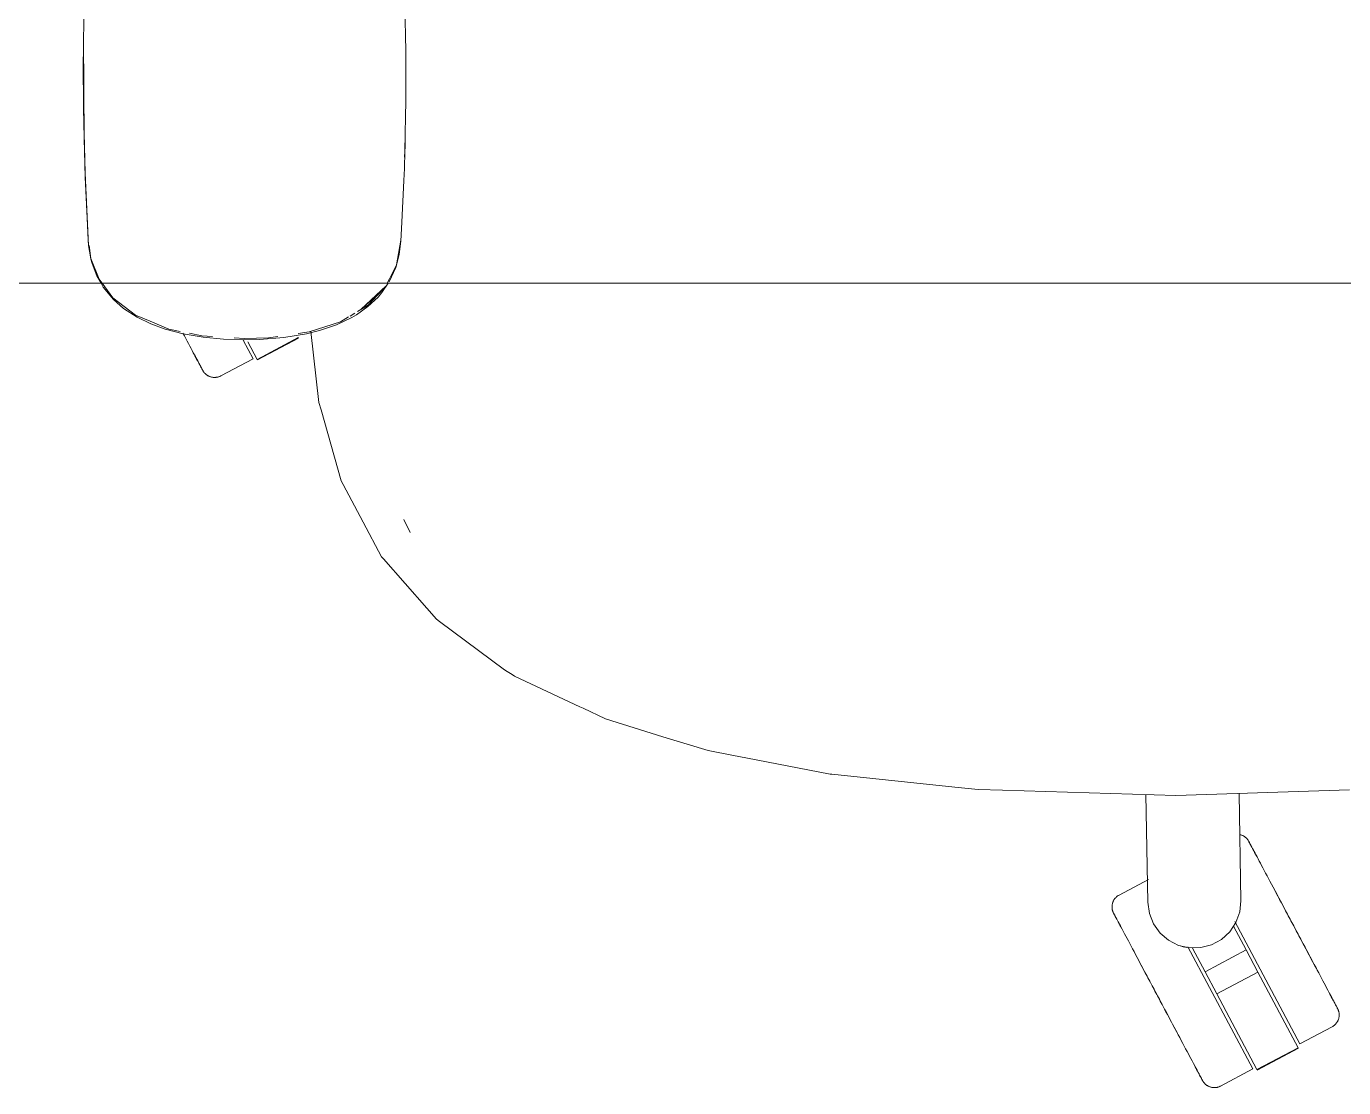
# Model space of a CAD drawing. Header units: millimetres. Extents: x 155927 to 295199, y -4084 to 97293.
# Drawn here: x 163285.5 to 163681.5, y 20995 to 21313.8 of the extents above; entities that cross this region are included whole.
import ezdxf

# ---------------------------------------------------------------- set-up
doc = ezdxf.new("R2010")
doc.units = ezdxf.units.MM
doc.header["$MEASUREMENT"] = 0
doc.layers.add('G-IMPT', color=8, linetype='CONTINUOUS', lineweight=9)
doc.layers.add('I-FURN', color=8, linetype='CONTINUOUS', lineweight=9)

msp = doc.modelspace()

# ---------------------------------------------------------------- linework, layer by layer
at = {"layer": 'G-IMPT'}
for p, q in [((163399.51, 21311.5), (163399.21, 21323.8)), ((163302.74, 21310.14), (163302.91, 21318.56)), ((163302.74, 21310.14), (163302.65, 21299.34)), ((163302.74, 21310.14), (163302.7, 21289.95)), ((163302.74, 21310.14), (163302.86, 21280.12)), ((163399.51, 21311.5), (163399.58, 21306.03)), ((163399.59, 21291.31), (163399.58, 21306.03)), ((163302.86, 21280.12), (163302.65, 21299.34)), ((163302.7, 21289.95), (163302.86, 21280.12)), ((163302.7, 21289.95), (163303.2, 21268.56)), ((163302.7, 21289.95), (163303.16, 21269.77)), ((163302.73, 21289.95), (163302.72, 21287.92)), ((163302.72, 21287.92), (163302.79, 21286.01)), ((163399.53, 21286.8), (163399.59, 21291.31)), ((163399.53, 21286.8), (163399.16, 21271.13)), ((163302.86, 21280.12), (163303.2, 21268.56)), ((163399.36, 21280.08), (163399.36, 21277.86)), ((163399.21, 21274.53), (163399.36, 21277.86)), ((163303.2, 21268.56), (163303.16, 21269.77)), ((163303.16, 21269.77), (163304.25, 21247.98)), ((163303.16, 21269.77), (163304.13, 21249.59)), ((163303.2, 21268.56), (163304.25, 21247.98)), ((163399.16, 21271.13), (163399.03, 21267.59)), ((163398.42, 21255.03), (163399.03, 21267.59)), ((163398.42, 21255.03), (163398.13, 21249.36)), ((163304.25, 21247.98), (163304.13, 21249.59)), ((163396.76, 21242.24), (163398.13, 21249.59)), ((163398.13, 21249.36), (163397.63, 21245.35)), ((163304.25, 21247.98), (163304.5, 21246.33)), ((163304.96, 21244.12), (163304.38, 21247.97)), ((163304.94, 21243.94), (163304.5, 21246.33)), ((163397.63, 21245.35), (163396.57, 21241.4)), ((163304.94, 21243.94), (163305.31, 21242.59)), ((163304.96, 21244.12), (163307.37, 21237.92)), ((163306.71, 21238.95), (163305.31, 21242.59)), ((163394.58, 21237.08), (163396.57, 21241.4)), ((163394.66, 21237.98), (163396.76, 21242.24)), ((163306.71, 21238.95), (163307.98, 21236.71)), ((163307.37, 21237.92), (163308.27, 21236.71)), ((163307.98, 21236.71), (163308.66, 21235.52)), ((163308.27, 21236.71), (163311.54, 21232.3)), ((163394.33, 21236.71), (163392.38, 21233.86)), ((163394.66, 21237.98), (163394.03, 21236.71)), ((163308.66, 21235.52), (163311.74, 21231.78)), ((163386.17, 21228.84), (163393.56, 21235.75)), ((163387.79, 21230.26), (163391.32, 21233.33)), ((163391.24, 21232.53), (163388.2, 21229.67)), ((163388.25, 21230.04), (163393.56, 21235.75)), ((163391.24, 21232.53), (163392.38, 21233.86)), ((163393.56, 21235.75), (163391.32, 21233.33)), ((163311.54, 21232.3), (163318.33, 21227.08)), ((163314.78, 21229.11), (163311.74, 21231.78)), ((163318.83, 21226.46), (163314.78, 21229.11)), ((163388.2, 21229.67), (163384.74, 21227.22)), ((163385.1, 21228.15), (163388.25, 21230.04)), ((163386.17, 21228.84), (163387.64, 21230.12)), ((163318.33, 21227.08), (163322.72, 21225.24)), ((163318.83, 21226.46), (163322.9, 21224.47)), ((163328.35, 21222.91), (163322.72, 21225.24)), ((163327.23, 21222.89), (163322.9, 21224.47)), ((163370.56, 21222.04), (163379.95, 21225.07)), ((163378.73, 21224.21), (163383.37, 21226.42)), ((163379.95, 21225.07), (163382.4, 21226.54)), ((163382.87, 21226.82), (163384.31, 21227.68)), ((163383.37, 21226.42), (163384.74, 21227.22)), ((163327.23, 21222.89), (163332.71, 21221.46)), ((163328.35, 21222.91), (163331.81, 21222.2)), ((163338.65, 21220.46), (163332.71, 21221.46)), ((163334.56, 21221.64), (163338.31, 21220.87)), ((163338.31, 21220.87), (163341.51, 21220.68)), ((163358.3, 21220.32), (163361.08, 21220.71)), ((163369.72, 21221.49), (163362.96, 21220.38)), ((163367.27, 21221.58), (163370.56, 21222.04)), ((163373.64, 21222.47), (163369.72, 21221.49)), ((163371.06, 21222.16), (163373.48, 21200.89)), ((163373.64, 21222.47), (163378.73, 21224.21)), ((163338.65, 21220.46), (163344.8, 21219.89)), ((163351.13, 21219.71), (163344.8, 21219.89)), ((163348.03, 21220.28), (163351.13, 21220.09)), ((163358.3, 21220.32), (163351.13, 21220.09)), ((163355.64, 21219.8), (163351.13, 21219.71)), ((163355.64, 21219.8), (163362.96, 21220.38)), ((163374.12, 21198.63), (163373.48, 21200.89)), ((163374.12, 21198.63), (163380.12, 21177.28)), ((163380.12, 21177.28), (163380.72, 21176.17)), ((163380.72, 21176.17), (163386.73, 21164.93)), ((163399.75, 21164.09), (163398.97, 21165.69)), ((163400.92, 21161.8), (163398.97, 21165.69)), ((163386.73, 21164.93), (163392.31, 21154.49)), ((163400.92, 21161.8), (163399.75, 21164.09)), ((163392.9, 21153.83), (163392.31, 21154.49)), ((163405.92, 21139.04), (163392.9, 21153.83)), ((163405.92, 21139.04), (163408.79, 21135.78)), ((163409.76, 21135.06), (163408.79, 21135.78)), ((163429.25, 21120.49), (163409.76, 21135.06)), ((163429.25, 21120.49), (163430.02, 21120.03)), ((163430.02, 21120.03), (163431.6, 21119.09)), ((163432.31, 21118.66), (163431.6, 21119.09)), ((163432.31, 21118.66), (163451.95, 21109.4)), ((163451.95, 21109.4), (163452.87, 21108.97)), ((163459.63, 21105.78), (163452.87, 21108.97)), ((163459.63, 21105.78), (163476.9, 21100.45)), ((163476.9, 21100.45), (163490.51, 21096.26)), ((163490.51, 21096.26), (163498.11, 21094.8)), ((163501.78, 21094.1), (163498.11, 21094.8)), ((163501.78, 21094.1), (163527.16, 21089.23)), ((163527.62, 21089.14), (163527.16, 21089.23)), ((163527.62, 21089.14), (163564.61, 21085.32)), ((163564.61, 21085.32), (163571.68, 21084.59)), ((163578.94, 21084.36), (163571.68, 21084.59)), ((163631.1, 21082.75), (163578.94, 21084.36)), ((163683.28, 21084.45), (163631.1, 21082.75))]:
    msp.add_line(p, q, dxfattribs=at)
at = {"layer": 'I-FURN'}
for p, q in [((164331.14, 21236.71), (162931.14, 21236.71)), ((162931.14, 21236.71), (164331.14, 21236.71)), ((163332.6, 21221.68), (163333.04, 21220.85)), ((163333.04, 21220.85), (163333.46, 21220.05)), ((163333.46, 21220.05), (163333.87, 21219.28)), ((163333.87, 21219.28), (163334.27, 21218.53)), ((163334.27, 21218.53), (163334.66, 21217.81)), ((163334.66, 21217.81), (163335.03, 21217.11)), ((163335.03, 21217.11), (163335.38, 21216.45)), ((163353.67, 21213.99), (163350.68, 21219.62)), ((163354.9, 21213.81), (163352.09, 21219.1)), ((163367.26, 21220.38), (163354.9, 21213.81)), ((163354.99, 21213.64), (163367.35, 21220.21)), ((163367.21, 21220.48), (163367.26, 21220.38)), ((163335.38, 21216.45), (163335.72, 21215.81)), ((163335.72, 21215.81), (163336.04, 21215.21)), ((163336.2, 21214.9), (163335.89, 21215.49)), ((163336.04, 21215.21), (163336.34, 21214.64)), ((163336.49, 21214.35), (163336.2, 21214.9)), ((163336.34, 21214.64), (163336.62, 21214.11)), ((163336.77, 21213.83), (163336.49, 21214.35)), ((163336.62, 21214.11), (163336.89, 21213.61)), ((163337.03, 21213.35), (163336.77, 21213.83)), ((163336.89, 21213.61), (163337.14, 21213.14)), ((163337.26, 21212.9), (163337.03, 21213.35)), ((163337.14, 21213.14), (163337.37, 21212.71)), ((163337.48, 21212.49), (163337.26, 21212.9)), ((163337.37, 21212.71), (163337.57, 21212.32)), ((163343.99, 21208.84), (163353.67, 21213.99)), ((163337.68, 21212.12), (163337.48, 21212.49)), ((163337.57, 21212.32), (163337.76, 21211.96)), ((163337.86, 21211.79), (163337.68, 21212.12)), ((163337.76, 21211.96), (163337.93, 21211.64)), ((163338.01, 21211.49), (163337.86, 21211.79)), ((163337.93, 21211.64), (163338.08, 21211.37)), ((163338.15, 21211.23), (163338.01, 21211.49)), ((163338.08, 21211.37), (163338.21, 21211.12)), ((163338.27, 21211.01), (163338.15, 21211.23)), ((163338.21, 21211.12), (163338.32, 21210.92)), ((163338.36, 21210.83), (163338.27, 21211.01)), ((163338.32, 21210.92), (163338.4, 21210.76)), ((163338.44, 21210.69), (163338.36, 21210.83)), ((163338.4, 21210.76), (163338.47, 21210.64)), ((163338.49, 21210.59), (163338.44, 21210.69)), ((163338.47, 21210.64), (163338.51, 21210.56)), ((163338.52, 21210.53), (163338.49, 21210.59)), ((163338.51, 21210.56), (163338.53, 21210.52)), ((163338.54, 21210.51), (163338.52, 21210.53)), ((163338.53, 21210.52), (163338.54, 21210.51)), ((163338.56, 21210.47), (163338.54, 21210.51)), ((163338.64, 21210.33), (163338.56, 21210.47)), ((163338.72, 21210.2), (163338.64, 21210.33)), ((163338.81, 21210.06), (163338.72, 21210.2)), ((163338.91, 21209.93), (163338.81, 21210.06)), ((163339.01, 21209.81), (163338.91, 21209.93)), ((163339.12, 21209.69), (163339.01, 21209.81)), ((163339.23, 21209.57), (163339.12, 21209.69)), ((163339.34, 21209.46), (163339.23, 21209.57)), ((163339.46, 21209.35), (163339.34, 21209.46)), ((163339.59, 21209.25), (163339.46, 21209.35)), ((163339.72, 21209.15), (163339.59, 21209.25)), ((163339.85, 21209.06), (163339.72, 21209.15)), ((163339.98, 21208.97), (163339.85, 21209.06)), ((163340.12, 21208.89), (163339.98, 21208.97)), ((163340.26, 21208.81), (163340.12, 21208.89)), ((163340.41, 21208.74), (163340.26, 21208.81)), ((163340.56, 21208.68), (163340.41, 21208.74)), ((163340.71, 21208.62), (163340.56, 21208.68)), ((163343.55, 21208.64), (163343.39, 21208.59)), ((163343.7, 21208.7), (163343.55, 21208.64)), ((163343.84, 21208.77), (163343.7, 21208.7)), ((163343.99, 21208.84), (163343.84, 21208.77)), ((163340.86, 21208.57), (163340.71, 21208.62)), ((163341.01, 21208.52), (163340.86, 21208.57)), ((163341.17, 21208.48), (163341.01, 21208.52)), ((163341.33, 21208.45), (163341.17, 21208.48)), ((163341.49, 21208.42), (163341.33, 21208.45)), ((163341.65, 21208.4), (163341.49, 21208.42)), ((163341.81, 21208.38), (163341.65, 21208.4)), ((163341.97, 21208.37), (163341.81, 21208.38)), ((163342.13, 21208.37), (163341.97, 21208.37)), ((163342.29, 21208.38), (163342.13, 21208.37)), ((163342.45, 21208.39), (163342.29, 21208.38)), ((163342.61, 21208.41), (163342.45, 21208.39)), ((163342.77, 21208.43), (163342.61, 21208.41)), ((163342.93, 21208.46), (163342.77, 21208.43)), ((163343.09, 21208.5), (163342.93, 21208.46)), ((163343.24, 21208.54), (163343.09, 21208.5)), ((163343.39, 21208.59), (163343.24, 21208.54)), ((163622.64, 21050.69), (163622.07, 21083.03)), ((163650.06, 21083.37), (163650.62, 21051.18)), ((163650.33, 21071.05), (163650.49, 21071.01)), ((163650.49, 21071.01), (163650.64, 21070.97)), ((163650.64, 21070.97), (163650.79, 21070.91)), ((163650.79, 21070.91), (163650.94, 21070.86)), ((163650.94, 21070.86), (163651.09, 21070.79)), ((163651.09, 21070.79), (163651.24, 21070.72)), ((163651.24, 21070.72), (163651.38, 21070.64)), ((163651.38, 21070.64), (163651.52, 21070.56)), ((163651.52, 21070.56), (163651.65, 21070.48)), ((163651.65, 21070.48), (163651.79, 21070.38)), ((163651.79, 21070.38), (163651.91, 21070.29)), ((163651.91, 21070.29), (163652.04, 21070.18)), ((163652.04, 21070.18), (163652.16, 21070.07)), ((163652.16, 21070.07), (163652.27, 21069.96)), ((163652.27, 21069.96), (163652.38, 21069.85)), ((163652.38, 21069.85), (163652.49, 21069.72)), ((163652.49, 21069.72), (163652.59, 21069.6)), ((163652.59, 21069.6), (163652.69, 21069.47)), ((163652.69, 21069.47), (163652.78, 21069.34)), ((163652.78, 21069.34), (163652.86, 21069.2)), ((163652.86, 21069.2), (163652.94, 21069.06)), ((163652.94, 21069.06), (163652.97, 21069.02)), ((163652.97, 21069.02), (163652.98, 21069)), ((163652.99, 21068.97), (163652.97, 21069.02)), ((163652.97, 21069.02), (163652.97, 21069.02)), ((163652.98, 21069), (163653.01, 21068.94)), ((163653.03, 21068.89), (163652.99, 21068.97)), ((163653.01, 21068.94), (163653.06, 21068.84)), ((163653.1, 21068.77), (163653.03, 21068.89)), ((163653.06, 21068.84), (163653.14, 21068.7)), ((163653.18, 21068.61), (163653.1, 21068.77)), ((163653.14, 21068.7), (163653.23, 21068.52)), ((163653.29, 21068.41), (163653.18, 21068.61)), ((163653.23, 21068.52), (163653.35, 21068.3)), ((163653.42, 21068.17), (163653.29, 21068.41)), ((163653.35, 21068.3), (163653.49, 21068.04)), ((163653.57, 21067.89), (163653.42, 21068.17)), ((163653.49, 21068.04), (163653.64, 21067.75)), ((163653.74, 21067.57), (163653.57, 21067.89)), ((163653.64, 21067.75), (163653.82, 21067.41)), ((163653.93, 21067.21), (163653.74, 21067.57)), ((163653.82, 21067.41), (163654.02, 21067.04)), ((163654.14, 21066.82), (163653.93, 21067.21)), ((163654.02, 21067.04), (163654.24, 21066.63)), ((163654.36, 21066.39), (163654.14, 21066.82)), ((163654.24, 21066.63), (163654.48, 21066.18)), ((163654.61, 21065.93), (163654.36, 21066.39)), ((163654.48, 21066.18), (163654.73, 21065.7)), ((163654.88, 21065.42), (163654.61, 21065.93)), ((163654.73, 21065.7), (163655.01, 21065.18)), ((163655.16, 21064.89), (163654.88, 21065.42)), ((163655.01, 21065.18), (163655.3, 21064.63)), ((163655.47, 21064.32), (163655.16, 21064.89)), ((163655.3, 21064.63), (163655.61, 21064.05)), ((163655.79, 21063.72), (163655.47, 21064.32)), ((163656.12, 21063.08), (163655.79, 21063.72)), ((163656.48, 21062.42), (163656.12, 21063.08)), ((163656.84, 21061.73), (163656.48, 21062.42)), ((163657.23, 21061), (163656.84, 21061.73)), ((163657.63, 21060.25), (163657.23, 21061)), ((163658.04, 21059.48), (163657.63, 21060.25)), ((163658.47, 21058.68), (163658.04, 21059.48)), ((163658.9, 21057.85), (163658.47, 21058.68)), ((163622.86, 21057.58), (163614.02, 21052.88)), ((163659.35, 21057.01), (163658.9, 21057.85)), ((163659.82, 21056.14), (163659.35, 21057.01)), ((163660.29, 21055.25), (163659.82, 21056.14)), ((163660.77, 21054.35), (163660.29, 21055.25)), ((163660.51, 21054.84), (163660.99, 21053.92)), ((163661.26, 21053.42), (163660.77, 21054.35)), ((163611.95, 21050.08), (163611.99, 21050.24)), ((163611.99, 21050.24), (163612.03, 21050.4)), ((163612.03, 21050.4), (163612.07, 21050.55)), ((163612.07, 21050.55), (163612.12, 21050.7)), ((163612.12, 21050.7), (163612.18, 21050.86)), ((163612.18, 21050.86), (163612.25, 21051)), ((163612.25, 21051), (163612.32, 21051.15)), ((163612.32, 21051.15), (163612.39, 21051.29)), ((163612.39, 21051.29), (163612.47, 21051.43)), ((163612.47, 21051.43), (163612.56, 21051.56)), ((163612.56, 21051.56), (163612.65, 21051.7)), ((163612.65, 21051.7), (163612.75, 21051.82)), ((163612.75, 21051.82), (163612.86, 21051.95)), ((163612.86, 21051.95), (163612.96, 21052.07)), ((163612.96, 21052.07), (163613.08, 21052.18)), ((163613.08, 21052.18), (163613.19, 21052.3)), ((163613.19, 21052.3), (163613.31, 21052.4)), ((163613.31, 21052.4), (163613.44, 21052.5)), ((163613.44, 21052.5), (163613.57, 21052.6)), ((163613.57, 21052.6), (163613.7, 21052.69)), ((163613.7, 21052.69), (163613.84, 21052.78)), ((163613.84, 21052.78), (163613.98, 21052.86)), ((163613.98, 21052.86), (163614.02, 21052.88)), ((163623.1, 21047.35), (163622.64, 21050.69)), ((163650.62, 21051.18), (163650.27, 21047.82)), ((163660.99, 21053.92), (163661.49, 21052.99)), ((163661.76, 21052.49), (163661.26, 21053.42)), ((163661.49, 21052.99), (163661.99, 21052.05)), ((163662.26, 21051.53), (163661.76, 21052.49)), ((163661.99, 21052.05), (163662.5, 21051.09)), ((163662.78, 21050.57), (163662.26, 21051.53)), ((163662.5, 21051.09), (163663.01, 21050.12)), ((163663.29, 21049.6), (163662.78, 21050.57)), ((163611.88, 21049.44), (163611.89, 21049.61)), ((163611.88, 21049.28), (163611.88, 21049.44)), ((163611.88, 21049.12), (163611.88, 21049.28)), ((163611.89, 21048.96), (163611.88, 21049.12)), ((163611.89, 21049.61), (163611.9, 21049.77)), ((163611.91, 21048.8), (163611.89, 21048.96)), ((163611.9, 21049.77), (163611.92, 21049.93)), ((163611.93, 21048.64), (163611.91, 21048.8)), ((163611.92, 21049.93), (163611.95, 21050.08)), ((163611.97, 21048.48), (163611.93, 21048.64)), ((163612, 21048.33), (163611.97, 21048.48)), ((163612.04, 21048.17), (163612, 21048.33)), ((163612.09, 21048.02), (163612.04, 21048.17)), ((163612.15, 21047.87), (163612.09, 21048.02)), ((163612.21, 21047.72), (163612.15, 21047.87)), ((163612.28, 21047.57), (163612.21, 21047.72)), ((163612.35, 21047.43), (163612.28, 21047.57)), ((163612.35, 21047.42), (163612.35, 21047.43)), ((163612.35, 21047.43), (163612.36, 21047.41)), ((163612.37, 21047.38), (163612.35, 21047.42)), ((163612.36, 21047.41), (163612.39, 21047.35)), ((163612.42, 21047.3), (163612.37, 21047.38)), ((163612.39, 21047.35), (163612.45, 21047.25)), ((163612.48, 21047.17), (163612.42, 21047.3)), ((163612.45, 21047.25), (163612.52, 21047.1)), ((163612.57, 21047.01), (163612.48, 21047.17)), ((163612.52, 21047.1), (163612.62, 21046.92)), ((163612.68, 21046.81), (163612.57, 21047.01)), ((163612.62, 21046.92), (163612.73, 21046.71)), ((163612.8, 21046.57), (163612.68, 21046.81)), ((163612.73, 21046.71), (163612.87, 21046.45)), ((163612.95, 21046.29), (163612.8, 21046.57)), ((163612.87, 21046.45), (163613.03, 21046.15)), ((163613.12, 21045.97), (163612.95, 21046.29)), ((163624.36, 21044.21), (163623.1, 21047.35)), ((163650.27, 21047.82), (163649.13, 21044.65)), ((163663.01, 21050.12), (163663.53, 21049.14)), ((163663.82, 21048.61), (163663.29, 21049.6)), ((163663.53, 21049.14), (163664.06, 21048.16)), ((163664.34, 21047.62), (163663.82, 21048.61)), ((163664.06, 21048.16), (163664.59, 21047.16)), ((163664.87, 21046.62), (163664.34, 21047.62)), ((163664.59, 21047.16), (163665.12, 21046.16)), ((163665.41, 21045.62), (163664.87, 21046.62)), ((163613.03, 21046.15), (163613.21, 21045.81)), ((163613.31, 21045.62), (163613.12, 21045.97)), ((163613.21, 21045.81), (163613.4, 21045.44)), ((163613.52, 21045.22), (163613.31, 21045.62)), ((163613.4, 21045.44), (163613.62, 21045.03)), ((163613.75, 21044.8), (163613.52, 21045.22)), ((163613.62, 21045.03), (163613.86, 21044.59)), ((163614, 21044.33), (163613.75, 21044.8)), ((163613.86, 21044.59), (163614.12, 21044.1)), ((163614.26, 21043.83), (163614, 21044.33)), ((163614.12, 21044.1), (163614.39, 21043.59)), ((163614.55, 21043.29), (163614.26, 21043.83)), ((163614.39, 21043.59), (163614.68, 21043.04)), ((163614.85, 21042.72), (163614.55, 21043.29)), ((163614.68, 21043.04), (163614.99, 21042.45)), ((163614.99, 21042.45), (163615.32, 21041.83)), ((163626.32, 21041.47), (163624.36, 21044.21)), ((163649.13, 21044.65), (163647.26, 21041.84)), ((163648.4, 21043.52), (163652.2, 21036.37)), ((163668.34, 21008.15), (163648.8, 21044.9)), ((163665.12, 21046.16), (163665.65, 21045.16)), ((163665.94, 21044.62), (163665.41, 21045.62)), ((163665.65, 21045.16), (163666.19, 21044.16)), ((163666.48, 21043.61), (163665.94, 21044.62)), ((163666.19, 21044.16), (163666.72, 21043.15)), ((163667.01, 21042.61), (163666.48, 21043.61)), ((163666.72, 21043.15), (163667.26, 21042.15)), ((163667.54, 21041.61), (163667.01, 21042.61)), ((163615.32, 21041.83), (163615.67, 21041.19)), ((163615.67, 21041.19), (163616.03, 21040.51)), ((163616.03, 21040.51), (163616.4, 21039.8)), ((163616.4, 21039.8), (163616.79, 21039.07)), ((163616.79, 21039.07), (163617.2, 21038.3)), ((163628.88, 21039.28), (163626.32, 21041.47)), ((163631.9, 21037.76), (163628.88, 21039.28)), ((163644.78, 21039.56), (163641.82, 21037.94)), ((163647.26, 21041.84), (163644.78, 21039.56)), ((163667.26, 21042.15), (163667.79, 21041.14)), ((163668.07, 21040.61), (163667.54, 21041.61)), ((163667.79, 21041.14), (163668.32, 21040.15)), ((163668.6, 21039.61), (163668.07, 21040.61)), ((163668.32, 21040.15), (163668.84, 21039.16)), ((163669.13, 21038.62), (163668.6, 21039.61)), ((163668.84, 21039.16), (163669.37, 21038.17)), ((163669.65, 21037.65), (163669.13, 21038.62)), ((163617.2, 21038.3), (163617.62, 21037.52)), ((163617.62, 21037.52), (163618.05, 21036.71)), ((163618.05, 21036.71), (163618.49, 21035.87)), ((163618.74, 21035.41), (163618.29, 21036.26)), ((163618.49, 21035.87), (163618.95, 21035.01)), ((163619.2, 21034.54), (163618.74, 21035.41)), ((163618.95, 21035.01), (163619.42, 21034.14)), ((163619.67, 21033.66), (163619.2, 21034.54)), ((163635.19, 21037.01), (163631.9, 21037.76)), ((163654.22, 21000.63), (163634.69, 21037.35)), ((163638.56, 21037.07), (163635.19, 21037.01)), ((163639.84, 21029.8), (163636.04, 21036.94)), ((163641.82, 21037.94), (163638.56, 21037.07)), ((163652.2, 21036.37), (163639.84, 21029.8)), ((163652.2, 21036.37), (163655.73, 21029.73)), ((163669.37, 21038.17), (163669.89, 21037.2)), ((163670.16, 21036.68), (163669.65, 21037.65)), ((163669.89, 21037.2), (163670.4, 21036.24)), ((163670.67, 21035.72), (163670.16, 21036.68)), ((163670.4, 21036.24), (163670.9, 21035.28)), ((163671.17, 21034.78), (163670.67, 21035.72)), ((163670.9, 21035.28), (163671.4, 21034.35)), ((163671.67, 21033.85), (163671.17, 21034.78)), ((163619.42, 21034.14), (163619.89, 21033.24)), ((163620.15, 21032.75), (163619.67, 21033.66)), ((163619.89, 21033.24), (163620.38, 21032.33)), ((163620.64, 21031.83), (163620.15, 21032.75)), ((163620.38, 21032.33), (163620.87, 21031.4)), ((163621.14, 21030.89), (163620.64, 21031.83)), ((163620.87, 21031.4), (163621.37, 21030.45)), ((163621.65, 21029.94), (163621.14, 21030.89)), ((163621.37, 21030.45), (163621.88, 21029.5)), ((163671.4, 21034.35), (163671.89, 21033.42)), ((163672.15, 21032.93), (163671.67, 21033.85)), ((163671.89, 21033.42), (163672.37, 21032.52)), ((163672.63, 21032.04), (163672.15, 21032.93)), ((163672.37, 21032.52), (163672.85, 21031.63)), ((163673.1, 21031.16), (163672.63, 21032.04)), ((163672.85, 21031.63), (163673.31, 21030.76)), ((163673.55, 21030.3), (163673.1, 21031.16)), ((163673.31, 21030.76), (163673.76, 21029.92)), ((163622.16, 21028.97), (163621.65, 21029.94)), ((163621.88, 21029.5), (163622.4, 21028.53)), ((163622.68, 21028), (163622.16, 21028.97)), ((163622.4, 21028.53), (163622.92, 21027.55)), ((163623.2, 21027.02), (163622.68, 21028)), ((163622.92, 21027.55), (163623.44, 21026.56)), ((163623.73, 21026.03), (163623.2, 21027.02)), ((163623.44, 21026.56), (163623.97, 21025.57)), ((163643.37, 21023.16), (163639.84, 21029.8)), ((163655.73, 21029.73), (163643.37, 21023.16)), ((163655.73, 21029.73), (163667.81, 21007.02)), ((163674, 21029.47), (163673.55, 21030.3)), ((163674.43, 21028.66), (163674, 21029.47)), ((163674.85, 21027.87), (163674.43, 21028.66)), ((163675.25, 21027.11), (163674.85, 21027.87)), ((163675.64, 21026.37), (163675.25, 21027.11)), ((163624.26, 21025.03), (163623.73, 21026.03)), ((163623.97, 21025.57), (163624.5, 21024.57)), ((163624.79, 21024.03), (163624.26, 21025.03)), ((163624.5, 21024.57), (163625.04, 21023.56)), ((163625.32, 21023.02), (163624.79, 21024.03)), ((163625.04, 21023.56), (163625.57, 21022.56)), ((163625.86, 21022.02), (163625.32, 21023.02)), ((163625.57, 21022.56), (163626.11, 21021.55)), ((163655.45, 21000.45), (163643.37, 21023.16)), ((163676.02, 21025.66), (163675.64, 21026.37)), ((163676.38, 21024.99), (163676.02, 21025.66)), ((163676.72, 21024.34), (163676.38, 21024.99)), ((163677.05, 21023.72), (163676.72, 21024.34)), ((163677.36, 21023.14), (163677.05, 21023.72)), ((163677.2, 21023.45), (163677.5, 21022.88)), ((163677.65, 21022.59), (163677.36, 21023.14)), ((163677.5, 21022.88), (163677.78, 21022.34)), ((163677.93, 21022.07), (163677.65, 21022.59)), ((163626.39, 21021.01), (163625.86, 21022.02)), ((163626.11, 21021.55), (163626.64, 21020.55)), ((163626.93, 21020.01), (163626.39, 21021.01)), ((163626.64, 21020.55), (163627.17, 21019.55)), ((163627.46, 21019.01), (163626.93, 21020.01)), ((163627.17, 21019.55), (163627.7, 21018.55)), ((163627.99, 21018.02), (163627.46, 21019.01)), ((163627.7, 21018.55), (163628.23, 21017.56)), ((163677.78, 21022.34), (163678.05, 21021.84)), ((163678.19, 21021.59), (163677.93, 21022.07)), ((163678.05, 21021.84), (163678.3, 21021.38)), ((163678.42, 21021.14), (163678.19, 21021.59)), ((163678.3, 21021.38), (163678.53, 21020.95)), ((163678.64, 21020.73), (163678.42, 21021.14)), ((163678.53, 21020.95), (163678.74, 21020.56)), ((163678.84, 21020.36), (163678.64, 21020.73)), ((163678.74, 21020.56), (163678.92, 21020.2)), ((163679.02, 21020.02), (163678.84, 21020.36)), ((163678.92, 21020.2), (163679.09, 21019.88)), ((163679.18, 21019.73), (163679.02, 21020.02)), ((163679.09, 21019.88), (163679.24, 21019.6)), ((163679.31, 21019.47), (163679.18, 21019.73)), ((163679.24, 21019.6), (163679.37, 21019.36)), ((163679.43, 21019.25), (163679.31, 21019.47)), ((163679.37, 21019.36), (163679.48, 21019.16)), ((163679.53, 21019.07), (163679.43, 21019.25)), ((163679.48, 21019.16), (163679.56, 21019)), ((163679.6, 21018.93), (163679.53, 21019.07)), ((163679.56, 21019), (163679.63, 21018.88)), ((163679.65, 21018.83), (163679.6, 21018.93)), ((163679.63, 21018.88), (163679.67, 21018.79)), ((163679.69, 21018.77), (163679.65, 21018.83)), ((163679.67, 21018.79), (163679.69, 21018.75)), ((163679.7, 21018.75), (163679.69, 21018.77)), ((163679.69, 21018.75), (163679.7, 21018.75)), ((163679.7, 21018.75), (163679.77, 21018.6)), ((163679.77, 21018.6), (163679.84, 21018.46)), ((163628.51, 21017.03), (163627.99, 21018.02)), ((163628.23, 21017.56), (163628.75, 21016.58)), ((163629.03, 21016.05), (163628.51, 21017.03)), ((163628.75, 21016.58), (163629.27, 21015.6)), ((163629.55, 21015.08), (163629.03, 21016.05)), ((163629.27, 21015.6), (163629.78, 21014.64)), ((163630.06, 21014.12), (163629.55, 21015.08)), ((163629.78, 21014.64), (163630.29, 21013.69)), ((163679.48, 21014.61), (163679.39, 21014.48)), ((163679.57, 21014.74), (163679.48, 21014.61)), ((163679.65, 21014.88), (163679.57, 21014.74)), ((163679.73, 21015.03), (163679.65, 21014.88)), ((163679.8, 21015.17), (163679.73, 21015.03)), ((163679.86, 21015.32), (163679.8, 21015.17)), ((163679.84, 21018.46), (163679.9, 21018.31)), ((163679.92, 21015.47), (163679.86, 21015.32)), ((163679.9, 21018.31), (163679.95, 21018.16)), ((163679.97, 21015.62), (163679.92, 21015.47)), ((163679.95, 21018.16), (163680, 21018)), ((163680.02, 21015.77), (163679.97, 21015.62)), ((163680, 21018), (163680.04, 21017.85)), ((163680.06, 21015.93), (163680.02, 21015.77)), ((163680.04, 21017.85), (163680.08, 21017.69)), ((163680.09, 21016.09), (163680.06, 21015.93)), ((163680.08, 21017.69), (163680.11, 21017.53)), ((163680.12, 21016.25), (163680.09, 21016.09)), ((163680.11, 21017.53), (163680.13, 21017.37)), ((163680.14, 21016.41), (163680.12, 21016.25)), ((163680.13, 21017.37), (163680.15, 21017.21)), ((163680.16, 21016.57), (163680.14, 21016.41)), ((163680.15, 21017.21), (163680.16, 21017.05)), ((163680.16, 21017.05), (163680.17, 21016.89)), ((163680.17, 21016.73), (163680.16, 21016.57)), ((163680.17, 21016.89), (163680.17, 21016.73)), ((163630.56, 21013.18), (163630.06, 21014.12)), ((163630.29, 21013.69), (163630.79, 21012.75)), ((163631.05, 21012.25), (163630.56, 21013.18)), ((163630.79, 21012.75), (163631.28, 21011.83)), ((163631.54, 21011.34), (163631.05, 21012.25)), ((163631.28, 21011.83), (163631.76, 21010.92)), ((163631.76, 21010.92), (163632.23, 21010.03)), ((163668.34, 21008.15), (163678.03, 21013.3)), ((163678.07, 21013.32), (163678.03, 21013.3)), ((163678.21, 21013.4), (163678.07, 21013.32)), ((163678.34, 21013.48), (163678.21, 21013.4)), ((163678.48, 21013.57), (163678.34, 21013.48)), ((163678.61, 21013.67), (163678.48, 21013.57)), ((163678.73, 21013.77), (163678.61, 21013.67)), ((163678.85, 21013.88), (163678.73, 21013.77)), ((163678.97, 21013.99), (163678.85, 21013.88)), ((163679.08, 21014.1), (163678.97, 21013.99)), ((163679.19, 21014.22), (163679.08, 21014.1)), ((163679.29, 21014.35), (163679.19, 21014.22)), ((163679.39, 21014.48), (163679.29, 21014.35)), ((163632.23, 21010.03), (163632.69, 21009.17)), ((163632.69, 21009.17), (163633.14, 21008.32)), ((163633.14, 21008.32), (163633.58, 21007.5)), ((163633.58, 21007.5), (163634.01, 21006.69)), ((163634.01, 21006.69), (163634.42, 21005.92)), ((163667.81, 21007.02), (163655.45, 21000.45)), ((163655.54, 21000.28), (163667.9, 21006.85)), ((163634.42, 21005.92), (163634.82, 21005.17)), ((163634.82, 21005.17), (163635.2, 21004.45)), ((163635.2, 21004.45), (163635.57, 21003.75)), ((163635.57, 21003.75), (163635.92, 21003.09)), ((163635.92, 21003.09), (163636.26, 21002.45)), ((163636.26, 21002.45), (163636.58, 21001.85)), ((163636.75, 21001.54), (163636.44, 21002.13)), ((163636.58, 21001.85), (163636.88, 21001.28)), ((163637.04, 21000.99), (163636.75, 21001.54)), ((163636.88, 21001.28), (163637.17, 21000.75)), ((163637.31, 21000.47), (163637.04, 21000.99)), ((163637.17, 21000.75), (163637.43, 21000.25)), ((163637.57, 20999.99), (163637.31, 21000.47)), ((163637.43, 21000.25), (163637.68, 20999.78)), ((163637.81, 20999.55), (163637.57, 20999.99)), ((163637.68, 20999.78), (163637.91, 20999.35)), ((163638.03, 20999.14), (163637.81, 20999.55)), ((163637.91, 20999.35), (163638.12, 20998.96)), ((163638.22, 20998.76), (163638.03, 20999.14)), ((163638.12, 20998.96), (163638.31, 20998.6)), ((163638.4, 20998.43), (163638.22, 20998.76)), ((163644.53, 20995.48), (163654.22, 21000.63)), ((163638.31, 20998.6), (163638.48, 20998.29)), ((163638.56, 20998.13), (163638.4, 20998.43)), ((163638.48, 20998.29), (163638.63, 20998.01)), ((163638.7, 20997.87), (163638.56, 20998.13)), ((163638.63, 20998.01), (163638.75, 20997.77)), ((163638.81, 20997.65), (163638.7, 20997.87)), ((163638.75, 20997.77), (163638.86, 20997.56)), ((163638.91, 20997.47), (163638.81, 20997.65)), ((163638.86, 20997.56), (163638.95, 20997.4)), ((163638.98, 20997.33), (163638.91, 20997.47)), ((163638.95, 20997.4), (163639.01, 20997.28)), ((163639.04, 20997.23), (163638.98, 20997.33)), ((163639.01, 20997.28), (163639.06, 20997.2)), ((163639.07, 20997.17), (163639.04, 20997.23)), ((163639.06, 20997.2), (163639.08, 20997.16)), ((163639.08, 20997.15), (163639.07, 20997.17)), ((163639.08, 20997.16), (163639.08, 20997.15)), ((163639.1, 20997.11), (163639.08, 20997.15)), ((163639.18, 20996.97), (163639.1, 20997.11)), ((163639.27, 20996.84), (163639.18, 20996.97)), ((163639.36, 20996.7), (163639.27, 20996.84)), ((163639.45, 20996.57), (163639.36, 20996.7)), ((163639.56, 20996.45), (163639.45, 20996.57)), ((163639.66, 20996.33), (163639.56, 20996.45)), ((163639.77, 20996.21), (163639.66, 20996.33)), ((163639.89, 20996.1), (163639.77, 20996.21)), ((163640.01, 20995.99), (163639.89, 20996.1)), ((163640.13, 20995.89), (163640.01, 20995.99)), ((163640.26, 20995.79), (163640.13, 20995.89)), ((163640.39, 20995.7), (163640.26, 20995.79)), ((163640.53, 20995.61), (163640.39, 20995.7)), ((163640.67, 20995.53), (163640.53, 20995.61)), ((163640.81, 20995.45), (163640.67, 20995.53)), ((163640.95, 20995.38), (163640.81, 20995.45)), ((163641.1, 20995.32), (163640.95, 20995.38)), ((163641.25, 20995.26), (163641.1, 20995.32)), ((163641.4, 20995.21), (163641.25, 20995.26)), ((163641.56, 20995.16), (163641.4, 20995.21)), ((163641.72, 20995.12), (163641.56, 20995.16)), ((163641.87, 20995.09), (163641.72, 20995.12)), ((163642.03, 20995.06), (163641.87, 20995.09)), ((163642.19, 20995.04), (163642.03, 20995.06)), ((163642.35, 20995.02), (163642.19, 20995.04)), ((163642.51, 20995.02), (163642.35, 20995.02)), ((163642.67, 20995.01), (163642.51, 20995.02)), ((163642.84, 20995.02), (163642.67, 20995.01)), ((163643, 20995.03), (163642.84, 20995.02)), ((163643.16, 20995.05), (163643, 20995.03)), ((163643.32, 20995.07), (163643.16, 20995.05)), ((163643.47, 20995.1), (163643.32, 20995.07)), ((163643.63, 20995.14), (163643.47, 20995.1)), ((163643.79, 20995.18), (163643.63, 20995.14)), ((163643.94, 20995.23), (163643.79, 20995.18)), ((163644.09, 20995.28), (163643.94, 20995.23)), ((163644.24, 20995.35), (163644.09, 20995.28)), ((163644.39, 20995.41), (163644.24, 20995.35)), ((163644.53, 20995.48), (163644.39, 20995.41))]:
    msp.add_line(p, q, dxfattribs=at)
msp.add_arc((163636.63, 21050.75), 13.81, 252.664, 257.6527, dxfattribs=at)
msp.add_open_spline([(163634.27, 21037.14), (163633.84, 21037.21), (163633.41, 21037.31), (163633, 21037.43)], degree=3, dxfattribs=at)

doc.saveas('drawing.dxf')
